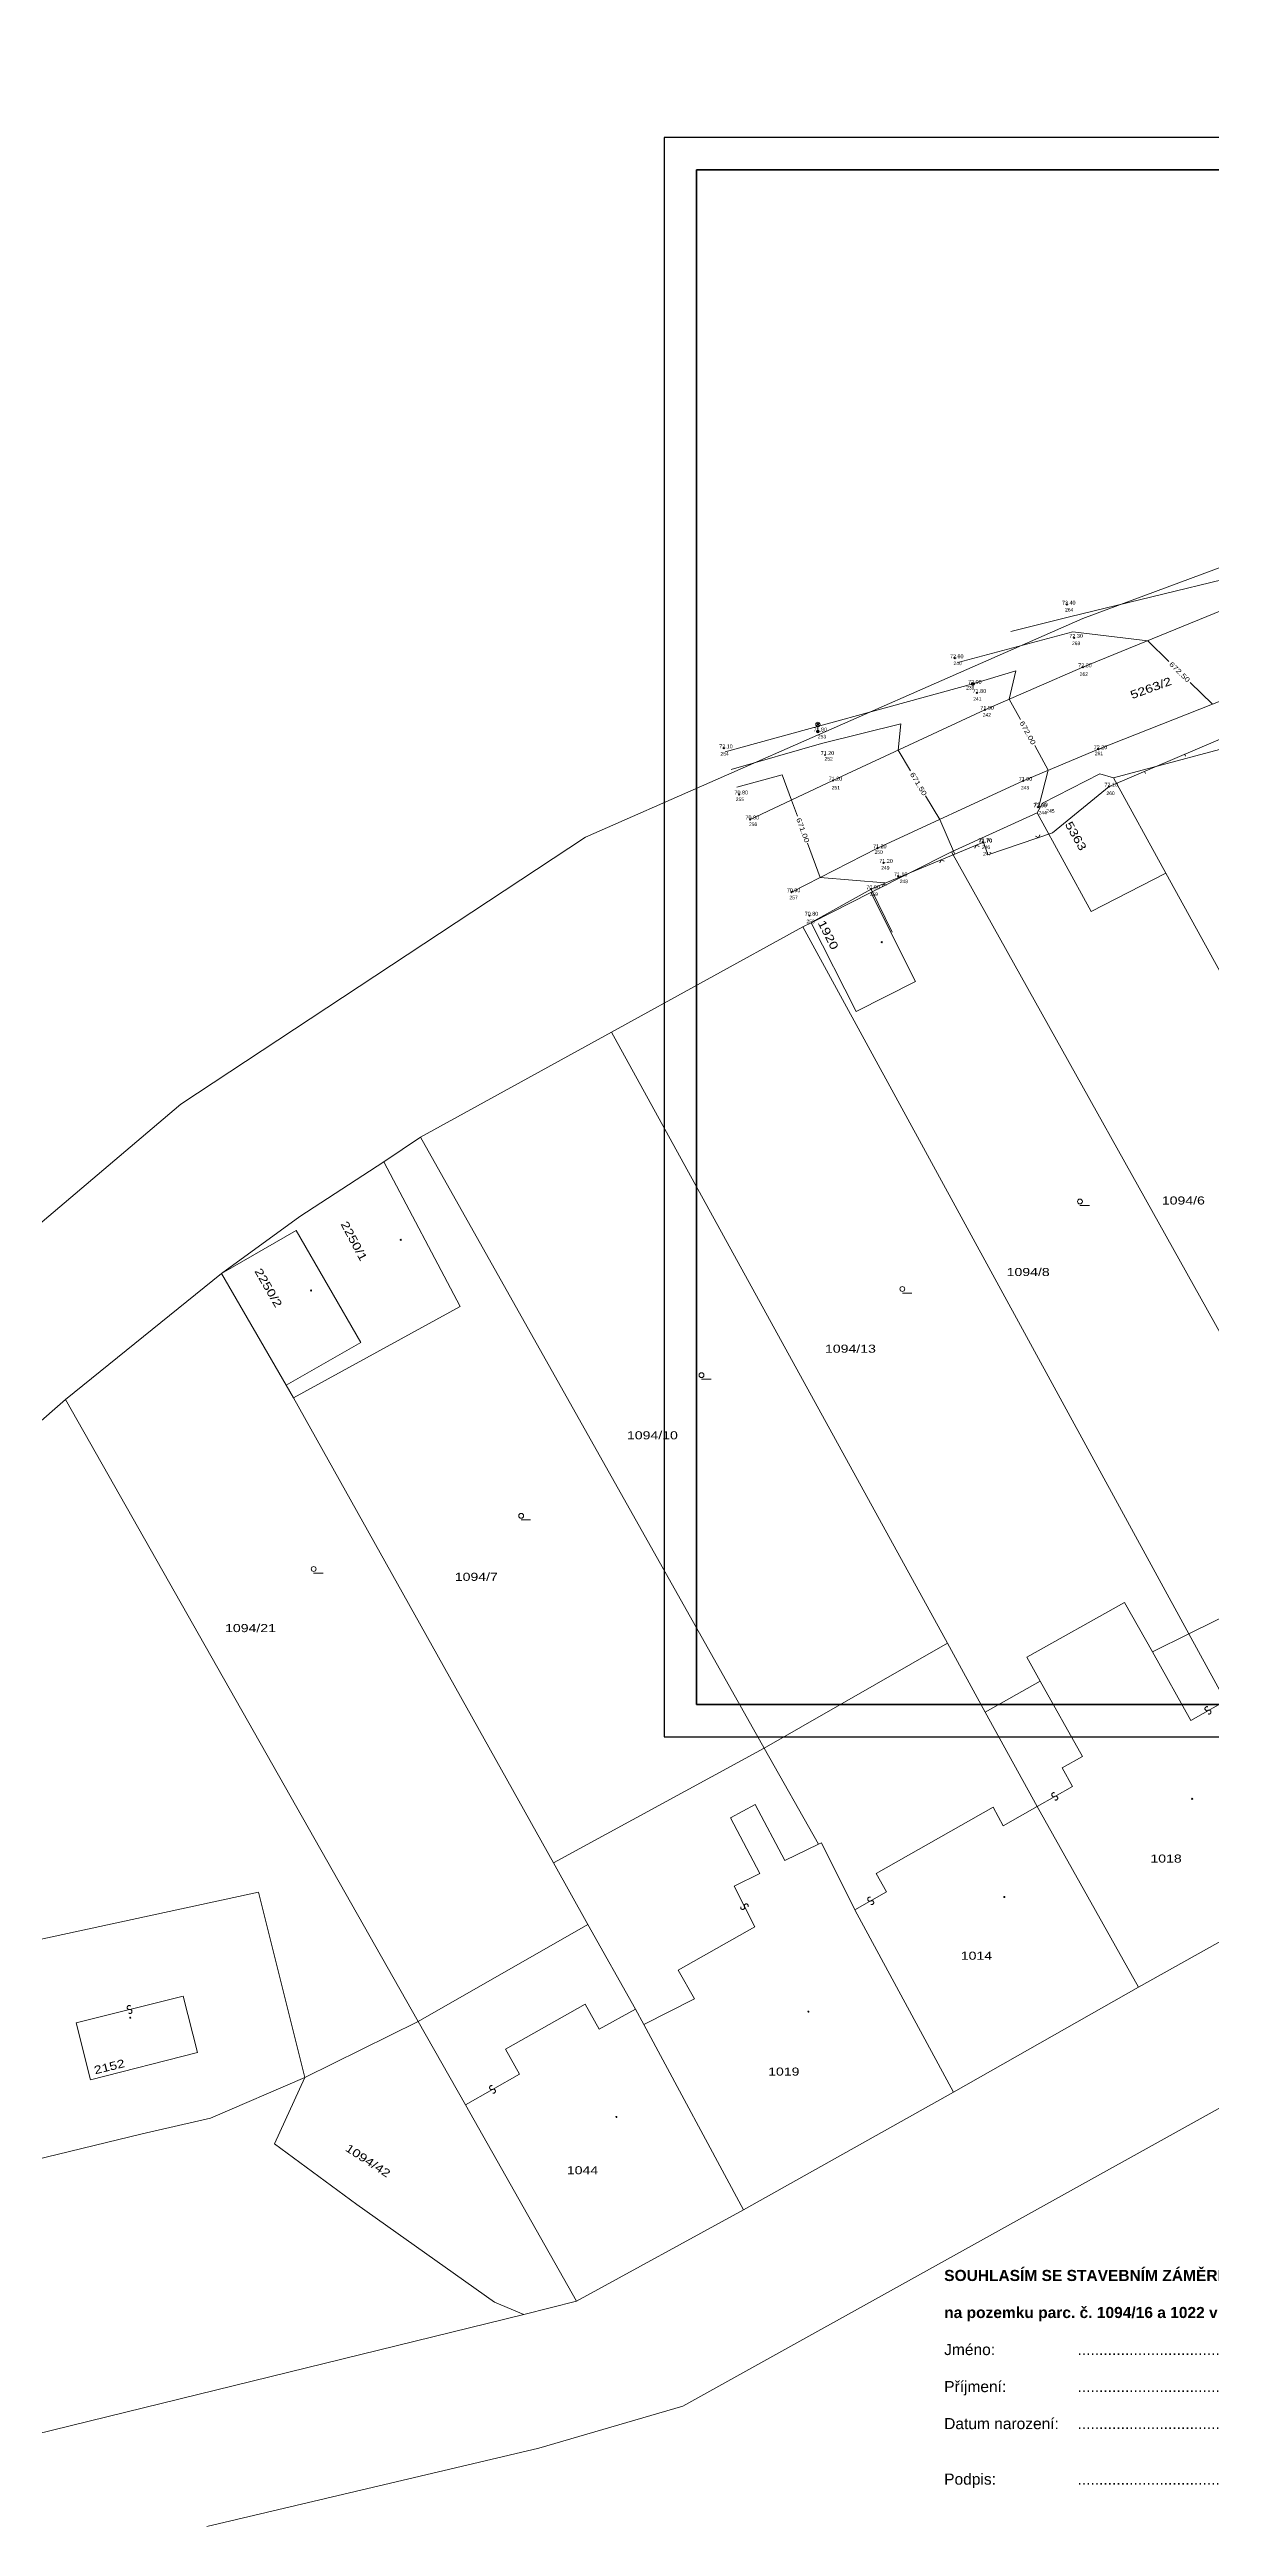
# Model space of a CAD drawing. Extents: x -847523 to -842720, y -997842 to -995984.
# Drawn here: x -842961 to -842907.1, y -997737.6 to -997622.6 of the extents above; entities that cross this region are included whole.
import ezdxf

# ---------------------------------------------------------------- set-up
doc = ezdxf.new("R2010")
doc.units = 0
doc.header["$MEASUREMENT"] = 0
for name, color, linetype, lineweight in [('_Popis', 4, 'Continuous', 9), ('Z _ MERENI', 7, 'Continuous', 9), ('Z _ POPIS', 7, 'Continuous', 9)]:
    doc.layers.add(name, color=color, linetype=linetype, lineweight=lineweight)
doc.layers.add('km__netisk', color=251, linetype='Continuous', plot=False)
doc.layers.add('Z _ BOD__SLO', color=3, linetype='Continuous')
for name, color, linetype, lineweight, true_color in [('Z _ BODPOL', 251, 'Continuous', 9, 0x575757), ('Z _ KATASTR', 144, 'Continuous', 9, 0x006d91), ('Z _ VRSTEV', 38, 'Continuous', 9, 0x512900)]:
    doc.layers.add(name, color=color, linetype=linetype, lineweight=lineweight, true_color=true_color)
doc.layers.add('Z _ V__KA', color=8, linetype='Continuous', true_color=0x818181)
doc.styles.get("Standard").update_dxf_attribs({"font": 'txt', "width": 0.6})

# ---------------------------------------------------------------- blocks, each defined once
blk = doc.blocks.new('SVIET__NA_STOZIARI_04')
at = {"color": 0, "lineweight": 0, "flags": 128}
for points in [[(0.072, 0.402), (-0.072, 0.258)], [(-0.072, 0.402), (0.072, 0.258)], [(0, 0.225), (0, 0.06)]]:
    blk.add_lwpolyline(points, dxfattribs=at)
at = {"layer": 'Z _ POPIS', "color": 0, "lineweight": 0}
for centre, radius in [((0, 0.33), 0.1), ((0, 0), 0.06)]:
    blk.add_circle(centre, radius, dxfattribs=at)
blk = doc.blocks.new('PLOT_DROTENY_04')
at = {"color": 0, "lineweight": 0, "flags": 128}
blk.add_lwpolyline([(-0.105, 0.105), (0, 0), (0.105, 0.105)], dxfattribs=at)
blk = doc.blocks.new('PLOT_DREVENY_04')
at = {"layer": 'Z _ POPIS', "color": 0, "lineweight": 0}
blk.add_line((0, 0.1), (0, 0), dxfattribs=at)
blk = doc.blocks.new('STOZIAR_DREVENY_04')
at = {"layer": 'Z _ POPIS', "color": 0, "lineweight": 0}
blk.add_circle((0, 0), 0.07, dxfattribs=at)
blk = doc.blocks.new('bod_000')
at = {"layer": 'Z _ BODPOL', "color": 0, "lineweight": 0}
for p, q in [((-0.03, -0.03), (0.03, 0.03)), ((-0.03, 0.03), (0.03, -0.03))]:
    blk.add_line(p, q, dxfattribs=at)
blk.add_point((0, 0), dxfattribs=at)
at = {"layer": 'Z _ BOD__SLO', "linetype": 'ByBlock', "width": 0.868}
for tag in ['txtCB', 'CB']:
    blk.add_attdef(tag, (0, 0), '', height=0.165, dxfattribs=at)
at = {"layer": 'Z _ V__KA', "linetype": 'ByBlock', "width": 0.868}
for tag in ['VYS', 'txtVYS']:
    blk.add_attdef(tag, (0, 0), '', height=0.18, dxfattribs=at)

msp = doc.modelspace()

# ---------------------------------------------------------------- linework, layer by layer
at = {"layer": 'km__netisk'}
for points in [[(-842932.52, -997700.92), (-842827.52, -997700.92), (-842827.52, -997626.67), (-842932.52, -997626.67)], [(-842932.52, -997700.92), (-842827.52, -997700.92), (-842827.52, -997626.67), (-842932.52, -997626.67)], [(-842932.52, -997700.92), (-842827.52, -997700.92), (-842827.52, -997626.67), (-842932.52, -997626.67)], [(-842931.02, -997699.42), (-842829.02, -997699.42), (-842829.02, -997628.17), (-842931.02, -997628.17)], [(-842931.02, -997699.42), (-842829.02, -997699.42), (-842829.02, -997628.17), (-842931.02, -997628.17)], [(-842931.02, -997628.17), (-842855.27, -997628.17), (-842855.27, -997699.42), (-842931.02, -997699.42)]]:
    msp.add_lwpolyline(points, close=True, dxfattribs=at)
at = {"layer": 'Z _ KATASTR'}
for p, q in [((-842913.09, -997649), (-842842.04, -997622.59)), ((-842936.17, -997659.16), (-842913.09, -997649)), ((-842903.75, -997654.28), (-842911.67, -997656.4)), ((-842912.29, -997656.21), (-842914.95, -997657.57)), ((-842911.67, -997656.4), (-842912.29, -997656.21)), ((-842911.67, -997656.4), (-842909.24, -997660.83)), ((-842914.95, -997657.57), (-842915.21, -997658.03)), ((-842915.21, -997658.03), (-842919.18, -997659.83)), ((-842915.21, -997658.03), (-842912.7, -997662.6)), ((-842954.95, -997671.55), (-842936.17, -997659.16)), ((-842919.18, -997659.83), (-842922.93, -997661.73)), ((-842919.18, -997659.83), (-842900.93, -997692.55)), ((-842909.24, -997660.83), (-842912.7, -997662.6)), ((-842909.24, -997660.83), (-842893.96, -997688.59)), ((-842922.93, -997661.73), (-842925.7, -997663.13)), ((-842922.93, -997661.73), (-842920.85, -997665.85)), ((-842926.08, -997663.32), (-842934.96, -997668.21)), ((-842925.7, -997663.13), (-842926.08, -997663.32)), ((-842926.08, -997663.32), (-842908.17, -997696.14)), ((-842925.7, -997663.13), (-842923.61, -997667.25)), ((-842920.85, -997665.85), (-842923.61, -997667.25)), ((-842934.96, -997668.21), (-842943.82, -997673.08)), ((-842934.96, -997668.21), (-842919.37, -997696.58)), ((-843003.97, -997713.19), (-842954.95, -997671.55)), ((-842943.82, -997673.08), (-842945.53, -997674.23)), ((-842927.87, -997701.45), (-842943.82, -997673.08)), ((-842949.42, -997676.76), (-842945.53, -997674.23)), ((-842941.98, -997680.95), (-842945.53, -997674.23)), ((-842953.05, -997679.41), (-842949.42, -997676.76)), ((-842913.22, -997676.26), (-842912.78, -997676.26)), ((-842953.05, -997679.41), (-842949.59, -997677.41)), ((-842949.59, -997677.41), (-842946.59, -997682.61)), ((-842960.3, -997685.26), (-842953.05, -997679.41)), ((-842953.05, -997679.41), (-842950.05, -997684.6)), ((-842921.46, -997680.32), (-842921.02, -997680.32)), ((-842949.71, -997685.19), (-842941.98, -997680.95)), ((-842950.05, -997684.6), (-842946.59, -997682.61)), ((-842994.2, -997714.89), (-842960.3, -997685.26)), ((-842960.3, -997685.26), (-842943.93, -997714.13)), ((-842950.05, -997684.6), (-842949.71, -997685.19)), ((-842937.65, -997706.77), (-842949.71, -997685.19)), ((-842930.78, -997684.32), (-842930.34, -997684.32)), ((-842939.15, -997690.85), (-842938.71, -997690.85)), ((-842948.78, -997693.32), (-842948.34, -997693.32)), ((-842908.17, -997696.14), (-842900.93, -997692.55)), ((-842915.68, -997697.23), (-842911.15, -997694.69)), ((-842911.15, -997694.69), (-842909.86, -997696.97)), ((-842927.87, -997701.45), (-842919.37, -997696.58)), ((-842919.37, -997696.58), (-842917.62, -997699.78)), ((-842909.86, -997696.97), (-842908.17, -997696.14)), ((-842908.17, -997696.14), (-842906.47, -997699.25)), ((-842915.68, -997697.23), (-842915.06, -997698.34)), ((-842908.08, -997700.16), (-842909.86, -997696.97)), ((-842917.62, -997699.78), (-842915.06, -997698.34)), ((-842915.06, -997698.34), (-842913.1, -997701.83)), ((-842917.62, -997699.78), (-842915.21, -997704.16)), ((-842906.47, -997699.25), (-842908.08, -997700.16)), ((-842907.41, -997699.59), (-842907.42, -997699.59)), ((-842907.42, -997699.59), (-842907.42, -997699.6)), ((-842907.42, -997699.6), (-842907.42, -997699.61)), ((-842907.42, -997699.61), (-842907.42, -997699.62)), ((-842907.42, -997699.62), (-842907.42, -997699.63)), ((-842907.42, -997699.63), (-842907.42, -997699.64)), ((-842907.42, -997699.64), (-842907.41, -997699.65)), ((-842907.4, -997699.56), (-842907.41, -997699.57)), ((-842907.41, -997699.57), (-842907.41, -997699.58)), ((-842907.41, -997699.58), (-842907.41, -997699.59)), ((-842907.41, -997699.65), (-842907.41, -997699.66)), ((-842907.41, -997699.66), (-842907.4, -997699.67)), ((-842907.39, -997699.55), (-842907.4, -997699.56)), ((-842907.4, -997699.67), (-842907.4, -997699.68)), ((-842907.4, -997699.68), (-842907.39, -997699.68)), ((-842907.38, -997699.54), (-842907.39, -997699.55)), ((-842907.39, -997699.68), (-842907.39, -997699.69)), ((-842907.39, -997699.69), (-842907.38, -997699.69)), ((-842907.37, -997699.54), (-842907.38, -997699.54)), ((-842907.38, -997699.69), (-842907.37, -997699.7)), ((-842907.36, -997699.53), (-842907.37, -997699.53)), ((-842907.37, -997699.53), (-842907.37, -997699.54)), ((-842907.37, -997699.7), (-842907.36, -997699.71)), ((-842907.35, -997699.53), (-842907.36, -997699.53)), ((-842907.36, -997699.71), (-842907.35, -997699.71)), ((-842907.34, -997699.52), (-842907.35, -997699.53)), ((-842907.35, -997699.71), (-842907.34, -997699.71)), ((-842907.33, -997699.52), (-842907.34, -997699.52)), ((-842907.34, -997699.71), (-842907.33, -997699.71)), ((-842907.32, -997699.52), (-842907.33, -997699.52)), ((-842907.33, -997699.71), (-842907.32, -997699.71)), ((-842907.31, -997699.52), (-842907.32, -997699.52)), ((-842907.32, -997699.71), (-842907.31, -997699.71)), ((-842907.3, -997699.53), (-842907.31, -997699.52)), ((-842907.31, -997699.71), (-842907.3, -997699.71)), ((-842907.29, -997699.53), (-842907.3, -997699.53)), ((-842907.3, -997699.71), (-842907.29, -997699.71)), ((-842907.29, -997699.71), (-842907.29, -997699.7)), ((-842907.29, -997699.7), (-842907.28, -997699.7)), ((-842907.27, -997699.69), (-842907.28, -997699.7)), ((-842907.26, -997699.69), (-842907.27, -997699.69)), ((-842907.27, -997699.86), (-842907.26, -997699.86)), ((-842907.25, -997699.69), (-842907.26, -997699.69)), ((-842907.26, -997699.86), (-842907.25, -997699.87)), ((-842907.24, -997699.69), (-842907.25, -997699.69)), ((-842907.25, -997699.87), (-842907.24, -997699.87)), ((-842907.23, -997699.69), (-842907.24, -997699.69)), ((-842907.24, -997699.87), (-842907.23, -997699.87)), ((-842907.22, -997699.69), (-842907.23, -997699.69)), ((-842907.23, -997699.87), (-842907.22, -997699.87)), ((-842907.21, -997699.69), (-842907.22, -997699.69)), ((-842907.22, -997699.87), (-842907.21, -997699.87)), ((-842907.2, -997699.69), (-842907.21, -997699.69)), ((-842907.21, -997699.87), (-842907.2, -997699.86)), ((-842907.19, -997699.69), (-842907.2, -997699.69)), ((-842907.2, -997699.86), (-842907.19, -997699.86)), ((-842907.19, -997699.7), (-842907.19, -997699.69)), ((-842907.18, -997699.7), (-842907.19, -997699.7)), ((-842907.19, -997699.86), (-842907.18, -997699.85)), ((-842907.17, -997699.71), (-842907.18, -997699.7)), ((-842907.18, -997699.85), (-842907.17, -997699.85)), ((-842907.16, -997699.72), (-842907.17, -997699.71)), ((-842907.17, -997699.85), (-842907.17, -997699.84)), ((-842907.17, -997699.84), (-842907.16, -997699.84)), ((-842907.15, -997699.73), (-842907.16, -997699.72)), ((-842907.16, -997699.83), (-842907.15, -997699.82)), ((-842907.16, -997699.84), (-842907.16, -997699.83)), ((-842907.15, -997699.74), (-842907.15, -997699.73)), ((-842907.15, -997699.75), (-842907.15, -997699.74)), ((-842907.14, -997699.75), (-842907.15, -997699.75)), ((-842907.15, -997699.81), (-842907.14, -997699.8)), ((-842907.15, -997699.82), (-842907.15, -997699.81)), ((-842907.14, -997699.76), (-842907.14, -997699.75)), ((-842907.14, -997699.77), (-842907.14, -997699.76)), ((-842907.14, -997699.78), (-842907.14, -997699.77)), ((-842907.14, -997699.79), (-842907.14, -997699.78)), ((-842907.14, -997699.8), (-842907.14, -997699.79)), ((-842937.65, -997706.77), (-842927.87, -997701.45)), ((-842925.35, -997705.9), (-842927.87, -997701.45)), ((-842913.1, -997701.83), (-842914.05, -997702.36)), ((-842913.56, -997703.23), (-842914.05, -997702.36)), ((-842913.56, -997703.23), (-842915.21, -997704.16)), ((-842914.52, -997703.58), (-842914.53, -997703.58)), ((-842914.53, -997703.58), (-842914.53, -997703.59)), ((-842914.53, -997703.59), (-842914.53, -997703.6)), ((-842914.53, -997703.6), (-842914.53, -997703.61)), ((-842914.53, -997703.61), (-842914.53, -997703.62)), ((-842914.53, -997703.62), (-842914.53, -997703.63)), ((-842914.53, -997703.63), (-842914.52, -997703.64)), ((-842914.51, -997703.55), (-842914.52, -997703.56)), ((-842914.52, -997703.56), (-842914.52, -997703.57)), ((-842914.52, -997703.57), (-842914.52, -997703.58)), ((-842914.52, -997703.64), (-842914.52, -997703.65)), ((-842914.52, -997703.65), (-842914.51, -997703.66)), ((-842914.5, -997703.54), (-842914.51, -997703.55)), ((-842914.51, -997703.66), (-842914.51, -997703.67)), ((-842914.51, -997703.67), (-842914.5, -997703.67)), ((-842914.49, -997703.53), (-842914.5, -997703.54)), ((-842914.5, -997703.67), (-842914.5, -997703.68)), ((-842914.5, -997703.68), (-842914.49, -997703.68)), ((-842914.48, -997703.53), (-842914.49, -997703.53)), ((-842914.49, -997703.68), (-842914.48, -997703.69)), ((-842914.47, -997703.52), (-842914.48, -997703.52)), ((-842914.48, -997703.52), (-842914.48, -997703.53)), ((-842914.48, -997703.69), (-842914.47, -997703.7)), ((-842914.46, -997703.52), (-842914.47, -997703.52)), ((-842914.47, -997703.7), (-842914.46, -997703.7)), ((-842914.45, -997703.51), (-842914.46, -997703.52)), ((-842914.46, -997703.7), (-842914.45, -997703.7)), ((-842914.44, -997703.51), (-842914.45, -997703.51)), ((-842914.45, -997703.7), (-842914.44, -997703.7)), ((-842914.43, -997703.51), (-842914.44, -997703.51)), ((-842914.44, -997703.7), (-842914.43, -997703.7)), ((-842914.42, -997703.51), (-842914.43, -997703.51)), ((-842914.43, -997703.7), (-842914.42, -997703.7)), ((-842914.41, -997703.52), (-842914.42, -997703.51)), ((-842914.42, -997703.7), (-842914.41, -997703.7)), ((-842914.4, -997703.52), (-842914.41, -997703.52)), ((-842914.41, -997703.7), (-842914.4, -997703.7)), ((-842914.4, -997703.7), (-842914.4, -997703.69)), ((-842914.4, -997703.69), (-842914.39, -997703.69)), ((-842914.38, -997703.68), (-842914.39, -997703.69)), ((-842914.37, -997703.68), (-842914.38, -997703.68)), ((-842914.36, -997703.68), (-842914.37, -997703.68)), ((-842914.35, -997703.68), (-842914.36, -997703.68)), ((-842914.34, -997703.68), (-842914.35, -997703.68)), ((-842914.33, -997703.68), (-842914.34, -997703.68)), ((-842914.32, -997703.68), (-842914.33, -997703.68)), ((-842914.31, -997703.68), (-842914.32, -997703.68)), ((-842914.3, -997703.68), (-842914.31, -997703.68)), ((-842914.3, -997703.69), (-842914.3, -997703.68)), ((-842914.29, -997703.69), (-842914.3, -997703.69)), ((-842914.28, -997703.7), (-842914.29, -997703.69)), ((-842914.27, -997703.71), (-842914.28, -997703.7)), ((-842914.28, -997703.84), (-842914.28, -997703.83)), ((-842914.28, -997703.83), (-842914.27, -997703.83)), ((-842914.26, -997703.72), (-842914.27, -997703.71)), ((-842914.27, -997703.82), (-842914.26, -997703.81)), ((-842914.27, -997703.83), (-842914.27, -997703.82)), ((-842914.26, -997703.73), (-842914.26, -997703.72)), ((-842914.26, -997703.74), (-842914.26, -997703.73)), ((-842914.25, -997703.74), (-842914.26, -997703.74)), ((-842914.26, -997703.8), (-842914.25, -997703.79)), ((-842914.26, -997703.81), (-842914.26, -997703.8)), ((-842914.25, -997703.75), (-842914.25, -997703.74)), ((-842914.25, -997703.76), (-842914.25, -997703.75)), ((-842914.25, -997703.77), (-842914.25, -997703.76)), ((-842914.25, -997703.78), (-842914.25, -997703.77)), ((-842914.25, -997703.79), (-842914.25, -997703.78)), ((-842929.43, -997704.68), (-842928.29, -997704.07)), ((-842928.07, -997707.27), (-842929.43, -997704.68)), ((-842928.29, -997704.07), (-842926.92, -997706.66)), ((-842917.24, -997704.18), (-842922.67, -997707.26)), ((-842917.24, -997704.18), (-842916.78, -997705.05)), ((-842916.78, -997705.05), (-842915.21, -997704.16)), ((-842910.5, -997712.55), (-842915.21, -997704.16)), ((-842914.38, -997703.85), (-842914.37, -997703.85)), ((-842914.37, -997703.85), (-842914.36, -997703.86)), ((-842914.36, -997703.86), (-842914.35, -997703.86)), ((-842914.35, -997703.86), (-842914.34, -997703.86)), ((-842914.34, -997703.86), (-842914.33, -997703.86)), ((-842914.33, -997703.86), (-842914.32, -997703.86)), ((-842914.32, -997703.86), (-842914.31, -997703.85)), ((-842914.31, -997703.85), (-842914.3, -997703.85)), ((-842914.3, -997703.85), (-842914.29, -997703.84)), ((-842914.29, -997703.84), (-842914.28, -997703.84)), ((-842926.92, -997706.66), (-842925.35, -997705.9)), ((-842925.35, -997705.9), (-842925.21, -997705.84)), ((-842923.66, -997708.95), (-842925.21, -997705.84)), ((-842936.05, -997709.63), (-842937.65, -997706.77)), ((-842929.26, -997707.86), (-842928.07, -997707.27)), ((-842922.2, -997708.12), (-842922.67, -997707.26)), ((-842964.77, -997711.03), (-842951.34, -997708.14)), ((-842951.34, -997708.14), (-842949.19, -997716.74)), ((-842928.31, -997709.75), (-842929.26, -997707.86)), ((-842922.2, -997708.12), (-842923.66, -997708.95)), ((-842923.06, -997708.43), (-842923.07, -997708.43)), ((-842923.07, -997708.43), (-842923.07, -997708.44)), ((-842923.05, -997708.4), (-842923.06, -997708.41)), ((-842923.06, -997708.41), (-842923.06, -997708.42)), ((-842923.06, -997708.42), (-842923.06, -997708.43)), ((-842923.04, -997708.39), (-842923.05, -997708.4)), ((-842923.03, -997708.38), (-842923.04, -997708.39)), ((-842923.02, -997708.38), (-842923.03, -997708.38)), ((-842923.01, -997708.37), (-842923.02, -997708.37)), ((-842923.02, -997708.37), (-842923.02, -997708.38)), ((-842923, -997708.37), (-842923.01, -997708.37)), ((-842922.99, -997708.36), (-842923, -997708.37)), ((-842922.98, -997708.36), (-842922.99, -997708.36)), ((-842922.97, -997708.36), (-842922.98, -997708.36)), ((-842922.96, -997708.36), (-842922.97, -997708.36)), ((-842922.95, -997708.37), (-842922.96, -997708.36)), ((-842922.94, -997708.37), (-842922.95, -997708.37)), ((-842901.83, -997707.69), (-842910.5, -997712.55)), ((-842928.95, -997708.82), (-842928.96, -997708.82)), ((-842928.96, -997708.82), (-842928.96, -997708.83)), ((-842928.96, -997708.83), (-842928.96, -997708.84)), ((-842928.96, -997708.84), (-842928.96, -997708.85)), ((-842928.96, -997708.85), (-842928.96, -997708.86)), ((-842928.96, -997708.86), (-842928.96, -997708.87)), ((-842928.96, -997708.87), (-842928.95, -997708.88)), ((-842928.95, -997708.81), (-842928.95, -997708.82)), ((-842928.95, -997708.88), (-842928.95, -997708.89)), ((-842928.95, -997708.89), (-842928.94, -997708.9)), ((-842928.94, -997708.9), (-842928.94, -997708.91)), ((-842928.94, -997708.91), (-842928.93, -997708.92)), ((-842928.93, -997708.92), (-842928.92, -997708.92)), ((-842928.92, -997708.92), (-842928.92, -997708.93)), ((-842928.92, -997708.93), (-842928.91, -997708.93)), ((-842928.91, -997708.93), (-842928.9, -997708.93)), ((-842928.9, -997708.93), (-842928.9, -997708.94)), ((-842928.9, -997708.94), (-842928.89, -997708.94)), ((-842928.89, -997708.94), (-842928.88, -997708.94)), ((-842928.88, -997708.94), (-842928.87, -997708.94)), ((-842928.87, -997708.94), (-842928.86, -997708.94)), ((-842928.86, -997708.94), (-842928.85, -997708.94)), ((-842928.85, -997708.94), (-842928.84, -997708.93)), ((-842928.84, -997708.93), (-842928.83, -997708.93)), ((-842928.83, -997708.93), (-842928.82, -997708.92)), ((-842928.82, -997708.92), (-842928.81, -997708.92)), ((-842928.81, -997708.92), (-842928.81, -997708.91)), ((-842928.81, -997708.91), (-842928.8, -997708.91)), ((-842928.79, -997708.75), (-842928.8, -997708.76)), ((-842928.8, -997708.76), (-842928.8, -997708.77)), ((-842928.8, -997708.77), (-842928.8, -997708.78)), ((-842928.8, -997708.78), (-842928.8, -997708.79)), ((-842928.8, -997708.79), (-842928.79, -997708.8)), ((-842928.8, -997708.91), (-842928.8, -997708.9)), ((-842928.8, -997708.9), (-842928.79, -997708.9)), ((-842928.78, -997708.72), (-842928.79, -997708.73)), ((-842928.79, -997708.73), (-842928.79, -997708.74)), ((-842928.79, -997708.74), (-842928.79, -997708.75)), ((-842928.79, -997708.8), (-842928.79, -997708.81)), ((-842928.79, -997708.82), (-842928.79, -997708.81)), ((-842928.78, -997708.83), (-842928.79, -997708.82)), ((-842928.79, -997708.88), (-842928.78, -997708.87)), ((-842928.79, -997708.89), (-842928.79, -997708.88)), ((-842928.79, -997708.9), (-842928.79, -997708.89)), ((-842928.77, -997708.71), (-842928.78, -997708.71)), ((-842928.78, -997708.71), (-842928.78, -997708.72)), ((-842928.78, -997708.84), (-842928.78, -997708.83)), ((-842928.78, -997708.85), (-842928.78, -997708.84)), ((-842928.78, -997708.86), (-842928.78, -997708.85)), ((-842928.78, -997708.87), (-842928.78, -997708.86)), ((-842928.76, -997708.7), (-842928.77, -997708.71)), ((-842928.75, -997708.69), (-842928.76, -997708.7)), ((-842928.74, -997708.69), (-842928.75, -997708.69)), ((-842928.73, -997708.68), (-842928.74, -997708.69)), ((-842928.72, -997708.68), (-842928.73, -997708.68)), ((-842928.71, -997708.68), (-842928.72, -997708.68)), ((-842928.7, -997708.68), (-842928.71, -997708.68)), ((-842928.69, -997708.68), (-842928.7, -997708.68)), ((-842928.68, -997708.68), (-842928.69, -997708.68)), ((-842928.67, -997708.68), (-842928.68, -997708.68)), ((-842928.67, -997708.69), (-842928.67, -997708.68)), ((-842928.66, -997708.69), (-842928.67, -997708.69)), ((-842928.65, -997708.7), (-842928.66, -997708.69)), ((-842928.64, -997708.71), (-842928.65, -997708.7)), ((-842928.63, -997708.71), (-842928.64, -997708.71)), ((-842928.63, -997708.72), (-842928.63, -997708.71)), ((-842928.62, -997708.73), (-842928.63, -997708.72)), ((-842928.62, -997708.74), (-842928.62, -997708.73)), ((-842928.62, -997708.75), (-842928.62, -997708.74)), ((-842928.61, -997708.75), (-842928.62, -997708.75)), ((-842928.62, -997708.81), (-842928.62, -997708.8)), ((-842928.62, -997708.8), (-842928.61, -997708.8)), ((-842928.61, -997708.76), (-842928.61, -997708.75)), ((-842928.61, -997708.77), (-842928.61, -997708.76)), ((-842928.61, -997708.78), (-842928.61, -997708.77)), ((-842928.61, -997708.79), (-842928.61, -997708.78)), ((-842928.61, -997708.8), (-842928.61, -997708.79)), ((-842919.09, -997717.42), (-842923.66, -997708.95)), ((-842923.07, -997708.44), (-842923.07, -997708.45)), ((-842923.07, -997708.45), (-842923.07, -997708.46)), ((-842923.07, -997708.46), (-842923.07, -997708.47)), ((-842923.07, -997708.47), (-842923.07, -997708.48)), ((-842923.07, -997708.48), (-842923.06, -997708.49)), ((-842923.06, -997708.49), (-842923.06, -997708.5)), ((-842923.06, -997708.5), (-842923.05, -997708.51)), ((-842923.05, -997708.51), (-842923.05, -997708.52)), ((-842923.05, -997708.52), (-842923.04, -997708.52)), ((-842923.04, -997708.52), (-842923.04, -997708.53)), ((-842923.04, -997708.53), (-842923.03, -997708.53)), ((-842923.03, -997708.53), (-842923.02, -997708.54)), ((-842923.02, -997708.54), (-842923.01, -997708.55)), ((-842923.01, -997708.55), (-842923, -997708.55)), ((-842923, -997708.55), (-842922.99, -997708.55)), ((-842922.99, -997708.55), (-842922.98, -997708.55)), ((-842922.98, -997708.55), (-842922.97, -997708.55)), ((-842922.97, -997708.55), (-842922.96, -997708.55)), ((-842922.96, -997708.55), (-842922.95, -997708.55)), ((-842922.95, -997708.55), (-842922.94, -997708.55)), ((-842922.94, -997708.55), (-842922.94, -997708.54)), ((-842922.94, -997708.54), (-842922.93, -997708.54)), ((-842922.92, -997708.53), (-842922.93, -997708.54)), ((-842922.91, -997708.53), (-842922.92, -997708.53)), ((-842922.92, -997708.7), (-842922.91, -997708.7)), ((-842922.9, -997708.53), (-842922.91, -997708.53)), ((-842922.91, -997708.7), (-842922.9, -997708.71)), ((-842922.89, -997708.53), (-842922.9, -997708.53)), ((-842922.9, -997708.71), (-842922.89, -997708.71)), ((-842922.88, -997708.53), (-842922.89, -997708.53)), ((-842922.89, -997708.71), (-842922.88, -997708.71)), ((-842922.87, -997708.53), (-842922.88, -997708.53)), ((-842922.88, -997708.71), (-842922.87, -997708.71)), ((-842922.86, -997708.53), (-842922.87, -997708.53)), ((-842922.87, -997708.71), (-842922.86, -997708.71)), ((-842922.85, -997708.53), (-842922.86, -997708.53)), ((-842922.86, -997708.71), (-842922.85, -997708.7)), ((-842922.84, -997708.53), (-842922.85, -997708.53)), ((-842922.85, -997708.7), (-842922.84, -997708.7)), ((-842922.84, -997708.54), (-842922.84, -997708.53)), ((-842922.83, -997708.54), (-842922.84, -997708.54)), ((-842922.84, -997708.7), (-842922.83, -997708.69)), ((-842922.82, -997708.55), (-842922.83, -997708.54)), ((-842922.83, -997708.69), (-842922.82, -997708.69)), ((-842922.81, -997708.56), (-842922.82, -997708.55)), ((-842922.82, -997708.69), (-842922.82, -997708.68)), ((-842922.82, -997708.68), (-842922.81, -997708.68)), ((-842922.8, -997708.57), (-842922.81, -997708.56)), ((-842922.81, -997708.67), (-842922.8, -997708.66)), ((-842922.81, -997708.68), (-842922.81, -997708.67)), ((-842922.8, -997708.58), (-842922.8, -997708.57)), ((-842922.8, -997708.59), (-842922.8, -997708.58)), ((-842922.79, -997708.59), (-842922.8, -997708.59)), ((-842922.8, -997708.65), (-842922.79, -997708.64)), ((-842922.8, -997708.66), (-842922.8, -997708.65)), ((-842922.79, -997708.6), (-842922.79, -997708.59)), ((-842922.79, -997708.61), (-842922.79, -997708.6)), ((-842922.79, -997708.62), (-842922.79, -997708.61)), ((-842922.79, -997708.63), (-842922.79, -997708.62)), ((-842922.79, -997708.64), (-842922.79, -997708.63)), ((-842943.93, -997714.13), (-842936.05, -997709.63)), ((-842933.85, -997713.56), (-842936.05, -997709.63)), ((-842928.31, -997709.75), (-842931.86, -997711.76)), ((-842931.11, -997713.09), (-842931.86, -997711.76)), ((-842959.8, -997714.2), (-842954.84, -997712.96)), ((-842954.84, -997712.96), (-842954.17, -997715.58)), ((-842910.5, -997712.55), (-842919.09, -997717.42)), ((-842957.42, -997713.45), (-842957.43, -997713.46)), ((-842957.43, -997713.46), (-842957.43, -997713.47)), ((-842957.43, -997713.47), (-842957.43, -997713.48)), ((-842957.43, -997713.48), (-842957.43, -997713.49)), ((-842957.43, -997713.49), (-842957.43, -997713.5)), ((-842957.43, -997713.5), (-842957.43, -997713.51)), ((-842957.43, -997713.51), (-842957.43, -997713.52)), ((-842957.43, -997713.52), (-842957.43, -997713.53)), ((-842957.43, -997713.53), (-842957.42, -997713.53)), ((-842957.41, -997713.43), (-842957.42, -997713.44)), ((-842957.42, -997713.44), (-842957.42, -997713.45)), ((-842957.42, -997713.53), (-842957.42, -997713.54)), ((-842957.42, -997713.54), (-842957.41, -997713.55)), ((-842957.4, -997713.42), (-842957.41, -997713.43)), ((-842957.41, -997713.55), (-842957.4, -997713.56)), ((-842957.39, -997713.41), (-842957.4, -997713.42)), ((-842957.4, -997713.56), (-842957.39, -997713.57)), ((-842957.38, -997713.41), (-842957.39, -997713.41)), ((-842957.39, -997713.57), (-842957.38, -997713.57)), ((-842957.37, -997713.4), (-842957.38, -997713.41)), ((-842957.38, -997713.57), (-842957.38, -997713.58)), ((-842957.38, -997713.58), (-842957.37, -997713.58)), ((-842957.36, -997713.4), (-842957.37, -997713.4)), ((-842957.37, -997713.58), (-842957.36, -997713.58)), ((-842957.35, -997713.4), (-842957.36, -997713.4)), ((-842957.36, -997713.58), (-842957.35, -997713.58)), ((-842957.36, -997713.74), (-842957.35, -997713.75)), ((-842957.34, -997713.4), (-842957.35, -997713.4)), ((-842957.35, -997713.58), (-842957.34, -997713.58)), ((-842957.35, -997713.75), (-842957.34, -997713.75)), ((-842957.33, -997713.4), (-842957.34, -997713.4)), ((-842957.34, -997713.58), (-842957.33, -997713.58)), ((-842957.34, -997713.75), (-842957.33, -997713.76)), ((-842957.32, -997713.4), (-842957.33, -997713.4)), ((-842957.33, -997713.58), (-842957.32, -997713.58)), ((-842957.33, -997713.76), (-842957.32, -997713.76)), ((-842957.31, -997713.4), (-842957.32, -997713.4)), ((-842957.31, -997713.58), (-842957.32, -997713.58)), ((-842957.32, -997713.76), (-842957.31, -997713.76)), ((-842957.3, -997713.41), (-842957.31, -997713.4)), ((-842957.3, -997713.58), (-842957.31, -997713.58)), ((-842957.31, -997713.76), (-842957.3, -997713.76)), ((-842957.29, -997713.41), (-842957.3, -997713.41)), ((-842957.29, -997713.58), (-842957.3, -997713.58)), ((-842957.3, -997713.76), (-842957.29, -997713.76)), ((-842957.28, -997713.42), (-842957.29, -997713.41)), ((-842957.28, -997713.58), (-842957.29, -997713.58)), ((-842957.29, -997713.76), (-842957.28, -997713.76)), ((-842957.27, -997713.58), (-842957.28, -997713.58)), ((-842957.28, -997713.76), (-842957.27, -997713.76)), ((-842957.26, -997713.58), (-842957.27, -997713.58)), ((-842957.27, -997713.76), (-842957.26, -997713.75)), ((-842957.26, -997713.59), (-842957.26, -997713.58)), ((-842957.25, -997713.59), (-842957.26, -997713.59)), ((-842957.26, -997713.75), (-842957.25, -997713.75)), ((-842957.24, -997713.6), (-842957.25, -997713.59)), ((-842957.25, -997713.75), (-842957.24, -997713.74)), ((-842957.23, -997713.61), (-842957.24, -997713.6)), ((-842957.24, -997713.74), (-842957.23, -997713.73)), ((-842957.22, -997713.62), (-842957.23, -997713.61)), ((-842957.23, -997713.73), (-842957.22, -997713.72)), ((-842957.22, -997713.63), (-842957.22, -997713.62)), ((-842957.21, -997713.63), (-842957.22, -997713.63)), ((-842957.22, -997713.71), (-842957.21, -997713.7)), ((-842957.22, -997713.72), (-842957.22, -997713.71)), ((-842957.21, -997713.64), (-842957.21, -997713.63)), ((-842957.21, -997713.65), (-842957.21, -997713.64)), ((-842957.21, -997713.66), (-842957.21, -997713.65)), ((-842957.21, -997713.67), (-842957.21, -997713.66)), ((-842957.21, -997713.68), (-842957.21, -997713.67)), ((-842957.21, -997713.69), (-842957.21, -997713.68)), ((-842957.21, -997713.7), (-842957.21, -997713.69)), ((-842943.93, -997714.13), (-842949.19, -997716.74)), ((-842943.93, -997714.13), (-842941.74, -997718)), ((-842939.87, -997715.42), (-842936.18, -997713.34)), ((-842935.53, -997714.5), (-842936.18, -997713.34)), ((-842935.53, -997714.5), (-842933.85, -997713.56)), ((-842933.46, -997714.28), (-842933.85, -997713.56)), ((-842933.46, -997714.28), (-842931.11, -997713.09)), ((-842959.14, -997716.84), (-842959.8, -997714.2)), ((-842928.83, -997722.88), (-842933.46, -997714.28)), ((-842954.17, -997715.58), (-842959.14, -997716.84)), ((-842939.22, -997716.58), (-842939.87, -997715.42)), ((-842931.65, -997731.99), (-842901.96, -997715.5)), ((-842949.19, -997716.74), (-842953.57, -997718.62)), ((-842949.19, -997716.74), (-842950.6, -997719.82)), ((-842941.74, -997718), (-842939.22, -997716.58)), ((-842940.61, -997717.18), (-842940.62, -997717.18)), ((-842940.62, -997717.18), (-842940.62, -997717.19)), ((-842940.62, -997717.19), (-842940.62, -997717.2)), ((-842940.62, -997717.2), (-842940.62, -997717.21)), ((-842940.62, -997717.21), (-842940.62, -997717.22)), ((-842940.62, -997717.22), (-842940.62, -997717.23)), ((-842940.62, -997717.23), (-842940.61, -997717.24)), ((-842940.6, -997717.15), (-842940.61, -997717.16)), ((-842940.61, -997717.16), (-842940.61, -997717.17)), ((-842940.61, -997717.17), (-842940.61, -997717.18)), ((-842940.61, -997717.24), (-842940.61, -997717.25)), ((-842940.61, -997717.25), (-842940.6, -997717.26)), ((-842940.59, -997717.14), (-842940.6, -997717.15)), ((-842940.6, -997717.26), (-842940.6, -997717.27)), ((-842940.6, -997717.27), (-842940.59, -997717.27)), ((-842940.58, -997717.13), (-842940.59, -997717.14)), ((-842940.59, -997717.27), (-842940.59, -997717.28)), ((-842940.59, -997717.28), (-842940.58, -997717.28)), ((-842940.57, -997717.13), (-842940.58, -997717.13)), ((-842940.58, -997717.28), (-842940.57, -997717.29)), ((-842940.56, -997717.12), (-842940.57, -997717.12)), ((-842940.57, -997717.12), (-842940.57, -997717.13)), ((-842940.57, -997717.29), (-842940.56, -997717.3)), ((-842940.55, -997717.12), (-842940.56, -997717.12)), ((-842940.56, -997717.3), (-842940.55, -997717.3)), ((-842940.54, -997717.11), (-842940.55, -997717.12)), ((-842940.55, -997717.3), (-842940.54, -997717.3)), ((-842940.53, -997717.11), (-842940.54, -997717.11)), ((-842940.54, -997717.3), (-842940.53, -997717.3)), ((-842940.52, -997717.11), (-842940.53, -997717.11)), ((-842940.53, -997717.3), (-842940.52, -997717.3)), ((-842940.51, -997717.11), (-842940.52, -997717.11)), ((-842940.52, -997717.3), (-842940.51, -997717.3)), ((-842940.5, -997717.12), (-842940.51, -997717.11)), ((-842940.51, -997717.3), (-842940.5, -997717.3)), ((-842940.49, -997717.12), (-842940.5, -997717.12)), ((-842940.5, -997717.3), (-842940.49, -997717.3)), ((-842940.49, -997717.3), (-842940.49, -997717.29)), ((-842940.49, -997717.29), (-842940.48, -997717.29)), ((-842940.47, -997717.29), (-842940.48, -997717.29)), ((-842940.46, -997717.28), (-842940.47, -997717.28)), ((-842940.47, -997717.28), (-842940.47, -997717.29)), ((-842940.47, -997717.46), (-842940.46, -997717.46)), ((-842940.45, -997717.28), (-842940.46, -997717.28)), ((-842940.46, -997717.46), (-842940.45, -997717.47)), ((-842940.44, -997717.28), (-842940.45, -997717.28)), ((-842940.45, -997717.47), (-842940.44, -997717.47)), ((-842940.43, -997717.28), (-842940.44, -997717.28)), ((-842940.44, -997717.47), (-842940.43, -997717.47)), ((-842940.42, -997717.28), (-842940.43, -997717.28)), ((-842940.43, -997717.47), (-842940.42, -997717.47)), ((-842940.41, -997717.28), (-842940.42, -997717.28)), ((-842940.42, -997717.47), (-842940.41, -997717.46)), ((-842940.4, -997717.28), (-842940.41, -997717.28)), ((-842940.41, -997717.46), (-842940.4, -997717.46)), ((-842940.39, -997717.29), (-842940.4, -997717.28)), ((-842940.4, -997717.46), (-842940.39, -997717.46)), ((-842940.38, -997717.3), (-842940.39, -997717.29)), ((-842940.39, -997717.46), (-842940.39, -997717.45)), ((-842940.39, -997717.45), (-842940.38, -997717.45)), ((-842940.37, -997717.3), (-842940.38, -997717.3)), ((-842940.38, -997717.45), (-842940.37, -997717.44)), ((-842940.37, -997717.31), (-842940.37, -997717.3)), ((-842940.36, -997717.31), (-842940.37, -997717.31)), ((-842940.37, -997717.44), (-842940.36, -997717.43)), ((-842940.36, -997717.32), (-842940.36, -997717.31)), ((-842940.35, -997717.33), (-842940.36, -997717.32)), ((-842940.36, -997717.43), (-842940.35, -997717.42)), ((-842940.35, -997717.34), (-842940.35, -997717.33)), ((-842940.34, -997717.35), (-842940.35, -997717.34)), ((-842940.35, -997717.41), (-842940.35, -997717.4)), ((-842940.35, -997717.4), (-842940.34, -997717.4)), ((-842940.35, -997717.42), (-842940.35, -997717.41)), ((-842940.34, -997717.36), (-842940.34, -997717.35)), ((-842940.34, -997717.37), (-842940.34, -997717.36)), ((-842940.34, -997717.38), (-842940.34, -997717.37)), ((-842940.34, -997717.39), (-842940.34, -997717.38)), ((-842940.34, -997717.4), (-842940.34, -997717.39)), ((-842919.09, -997717.42), (-842928.83, -997722.88)), ((-842953.57, -997718.62), (-842956.73, -997719.35)), ((-842936.58, -997727.12), (-842941.74, -997718)), ((-842956.73, -997719.35), (-842961.77, -997720.58)), ((-842950.6, -997719.82), (-842946.77, -997722.64)), ((-842946.77, -997722.64), (-842940.38, -997727.16)), ((-842928.83, -997722.88), (-842936.58, -997727.12)), ((-842939.02, -997727.74), (-842968.19, -997734.9)), ((-842940.38, -997727.16), (-842939.02, -997727.74)), ((-842936.58, -997727.12), (-842939.02, -997727.74)), ((-842938.33, -997733.95), (-842931.65, -997731.99)), ((-842938.33, -997733.95), (-842953.73, -997737.58))]:
    msp.add_line(p, q, dxfattribs=at)
for centre, radius in [((-842922.42, -997664.03), 0.0255), ((-842913.22, -997676.07), 0.113), ((-842944.74, -997677.85), 0.0255), ((-842948.9, -997680.2), 0.0255), ((-842921.46, -997680.13), 0.113), ((-842930.78, -997684.13), 0.113), ((-842939.15, -997690.66), 0.113), ((-842948.78, -997693.13), 0.113), ((-842908.01, -997703.8), 0.0255), ((-842916.73, -997708.36), 0.0255), ((-842957.29, -997713.96), 0.0255), ((-842925.82, -997713.68), 0.0255), ((-842934.73, -997718.57), 0.0255)]:
    msp.add_circle(centre, radius, dxfattribs=at)
at = {"layer": 'Z _ MERENI'}
for p, q in [((-842902.61, -997652.85), (-842911.86, -997656.81)), ((-842911.86, -997656.81), (-842914.5, -997658.96)), ((-842914.5, -997658.96), (-842917.5, -997659.97)), ((-842922.89, -997661.56), (-842917.7, -997659.39)), ((-842917.7, -997659.39), (-842917.5, -997659.97)), ((-842925.66, -997663.1), (-842922.91, -997661.57)), ((-842922.91, -997661.57), (-842921.94, -997663.57))]:
    msp.add_line(p, q, dxfattribs=at)
for points in [[(-842928.52, -997658.33), (-842924.68, -997656.53), (-842917.64, -997653.24), (-842913.08, -997651.27), (-842905.56, -997648.19), (-842899.76, -997646.02), (-842899.08, -997645.71), (-842894.37, -997644.1), (-842891.74, -997643.18), (-842885.38, -997641), (-842878.54, -997638.6), (-842868.24, -997634.6), (-842860.43, -997631.76)], [(-842859.42, -997635.22), (-842863.88, -997637.05), (-842866.65, -997638.05), (-842877.07, -997641.91), (-842884.31, -997644.75), (-842891.55, -997647.24), (-842893.89, -997648.18), (-842897.75, -997649.22), (-842898.28, -997649.45), (-842900.28, -997650.34), (-842903.54, -997651.59), (-842912.36, -997655.07), (-842915.86, -997656.54), (-842922.62, -997659.67), (-842926.6, -997661.71)]]:
    msp.add_lwpolyline(points, dxfattribs=at)
at = {"layer": 'Z _ VRSTEV'}
for p, q in [((-842913.71, -997648.92), (-842906.07, -997647.07)), ((-842918.89, -997651.05), (-842913.55, -997649.62)), ((-842916.43, -997649.61), (-842913.71, -997648.92)), ((-842910.07, -997650.04), (-842913.55, -997649.62)), ((-842909.1, -997651), (-842910.07, -997650.04)), ((-842918.19, -997652.04), (-842929.69, -997655.19)), ((-842916.2, -997651.44), (-842918.19, -997652.04)), ((-842916.5, -997652.75), (-842916.2, -997651.44)), ((-842907.07, -997652.98), (-842908.11, -997651.97)), ((-842916.5, -997652.75), (-842915.98, -997653.7)), ((-842925.22, -997654.8), (-842921.53, -997653.9)), ((-842921.53, -997653.9), (-842921.66, -997655.12)), ((-842929.41, -997656.02), (-842925.22, -997654.8)), ((-842921.66, -997655.12), (-842921.08, -997656.08)), ((-842915.32, -997654.9), (-842914.69, -997656.05)), ((-842927.04, -997656.26), (-842929.14, -997656.84)), ((-842926.6, -997657.43), (-842927.04, -997656.26)), ((-842914.69, -997656.05), (-842915.12, -997657.73)), ((-842926.32, -997658.18), (-842926.6, -997657.43)), ((-842920.38, -997657.24), (-842919.72, -997658.33)), ((-842919.72, -997658.33), (-842919.04, -997659.92)), ((-842925.27, -997661.03), (-842925.86, -997659.44)), ((-842922.28, -997661.27), (-842925.27, -997661.03))]:
    msp.add_line(p, q, dxfattribs=at)

# ---------------------------------------------------------------- block references
at = {"layer": 'Z _ BODPOL', "linetype": 'ByBlock'}
for p in [(-842913.83, -997648.36), (-842919.03, -997650.85), (-842913.49, -997649.9), (-842918.19, -997652.04), (-842913.08, -997651.27), (-842918, -997652.46), (-842917.64, -997653.24), (-842925.38, -997654.25), (-842929.74, -997655.03), (-842925.05, -997655.34), (-842912.36, -997655.07), (-842924.68, -997656.53), (-842915.86, -997656.54), (-842929.03, -997657.17), (-842915.16, -997657.77), (-842915.12, -997657.73), (-842911.86, -997656.81), (-842928.52, -997658.33), (-842922.62, -997659.67), (-842917.73, -997659.39), (-842917.71, -997659.41), (-842922.33, -997660.35), (-842921.65, -997660.97), (-842926.6, -997661.71), (-842922.91, -997661.57), (-842925.77, -997662.8)]:
    msp.add_blockref('bod_000', p, dxfattribs=at)
at = {"layer": 'Z _ POPIS', "color": 7, "lineweight": 0}
for name, p in [('STOZIAR_DREVENY_04', (-842918.19, -997652.04)), ('SVIET__NA_STOZIARI_04', (-842925.38, -997654.25))]:
    msp.add_blockref(name, p, dxfattribs=at)
at = {"layer": 'Z _ POPIS', "rotation": 203.2}
for p in [(-842908.36, -997655.31), (-842910.22, -997656.11)]:
    msp.add_blockref('PLOT_DREVENY_04', p, dxfattribs=at)
at = {"layer": 'Z _ POPIS', "color": 7, "lineweight": 0}
for p, rotation in [((-842918.04, -997659.53), 202.7), ((-842915.15, -997659.18), 18.6), ((-842919.66, -997660.21), 202.7), ((-842922.34, -997661.33), 202.7)]:
    msp.add_blockref('PLOT_DROTENY_04', p, dxfattribs=dict(at, rotation=rotation))

# ---------------------------------------------------------------- texts
at = {"layer": '_Popis', "insert": (-842919.52, -997725.67), "char_height": 0.5156, "attachment_point": 1}
msp.add_mtext_dynamic_manual_height_columns('\\fArial|b1|i0|c238|p34;\\W1;\\A1;SOUHLASÍM SE STAVEBNÍM ZÁMĚREM \\P\\Pna pozemku parc. č. 1094/16 a 1022 v k.ú. Jáchymov [656437]]\\P\\fArial|b0|i0|c238|p34;\\PJméno:^I^I................................................\\P{\\H0.2909090909x; }\\PPříjmení:^I^I................................................\\P{\\H0.2909090909x; }\\PDatum narození:^I................................................\\P\\P\\PPodpis:^I^I................................................', width=49.1773, gutter_width=12.5, heights=[0], dxfattribs=at)
at = {"layer": 'Z _ BOD__SLO', "color": 3, "width": 0.868}
for s, p in [('264', (-842913.91, -997648.68)), ('263', (-842913.59, -997650.24)), ('240', (-842919.09, -997651.17)), ('262', (-842913.23, -997651.67)), ('239', (-842918.5, -997652.3)), ('241', (-842918.17, -997652.82)), ('242', (-842917.73, -997653.56)), ('254', (-842929.9, -997655.37)), ('253', (-842925.38, -997654.57)), ('252', (-842925.07, -997655.6)), ('261', (-842912.53, -997655.35)), ('255', (-842929.19, -997657.48)), ('251', (-842924.74, -997656.94)), ('243', (-842915.96, -997656.94)), ('260', (-842911.99, -997657.2)), ('256', (-842928.58, -997658.64)), ('244', (-842915.14, -997658.1)), ('245', (-842914.78, -997658.02)), ('250', (-842922.75, -997659.93)), ('246', (-842917.77, -997659.7)), ('247', (-842917.71, -997660.01)), ('249', (-842922.44, -997660.66)), ('248', (-842921.58, -997661.29)), ('257', (-842926.7, -997662.04)), ('259', (-842922.98, -997661.89)), ('258', (-842925.91, -997663.15))]:
    msp.add_text(s, height=0.165, dxfattribs=at).set_placement(p)
at = {"layer": 'Z _ KATASTR', "width": 1.302}
for s, rotation, p in [('5263/2', 20.1, (-842910.8, -997652.75)), ('5363', 299.5, (-842913.93, -997658.56)), ('1920', 297.1, (-842925.4, -997663.13)), ('2250/1', 297.9, (-842947.54, -997677.11)), ('2250/2', 299.9, (-842951.54, -997679.3)), ('2152', 13.8, (-842958.92, -997716.59)), ('1094/42', 326.8, (-842947.35, -997720.11))]:
    msp.add_text(s, height=0.375, rotation=rotation, dxfattribs=at).set_placement(p)
for s, p in [('1094/6', (-842909.42, -997676.21)), ('1094/8', (-842916.62, -997679.53)), ('1094/13', (-842925.05, -997683.09)), ('1094/10', (-842934.24, -997687.11)), ('1094/7', (-842942.23, -997693.68)), ('1094/21', (-842952.89, -997696.06)), ('1018', (-842909.95, -997706.76)), ('1014', (-842918.75, -997711.27)), ('1019', (-842927.69, -997716.65)), ('1044', (-842937.03, -997721.23))]:
    msp.add_text(s, height=0.375, dxfattribs=at).set_placement(p)
at = {"layer": 'Z _ V__KA', "width": 0.868}
for s, p in [('73.40', (-842914.05, -997648.36)), ('72.30', (-842913.71, -997649.9)), ('72.60', (-842919.25, -997650.85)), ('72.00', (-842918.41, -997652.04)), ('72.30', (-842913.3, -997651.27)), ('71.80', (-842918.2, -997652.46)), ('71.90', (-842917.84, -997653.24)), ('71.80', (-842925.58, -997654.25)), ('72.10', (-842929.96, -997655.03)), ('71.20', (-842925.25, -997655.34)), ('72.20', (-842912.58, -997655.07)), ('71.20', (-842924.88, -997656.53)), ('71.90', (-842916.06, -997656.54)), ('72.10', (-842912.08, -997656.81)), ('70.80', (-842929.25, -997657.17)), ('72.00', (-842915.38, -997657.77)), ('72.00', (-842915.34, -997657.73)), ('70.80', (-842928.74, -997658.33)), ('71.20', (-842922.82, -997659.67)), ('71.70', (-842917.93, -997659.39)), ('71.70', (-842917.91, -997659.41)), ('71.20', (-842922.53, -997660.35)), ('71.10', (-842921.85, -997660.97)), ('70.90', (-842926.82, -997661.71)), ('70.90', (-842923.13, -997661.57)), ('70.80', (-842925.99, -997662.8))]:
    msp.add_text(s, height=0.18, dxfattribs=at).set_placement(p)
at = {"layer": 'Z _ VRSTEV', "width": 1.302}
for s, rotation, p in [('672.50', 315.579, (-842909.1, -997651.15)), ('672.00', 298.744, (-842916.03, -997653.84)), ('671.50', 301.147, (-842921.12, -997656.23)), ('671.00', 290.276, (-842926.39, -997658.31))]:
    msp.add_text(s, height=0.225, rotation=rotation, dxfattribs=at).set_placement(p)

doc.saveas('drawing.dxf')
